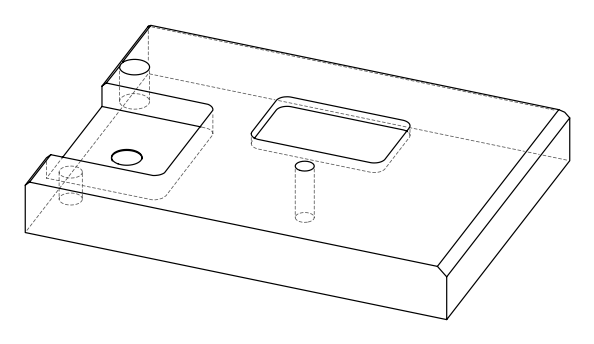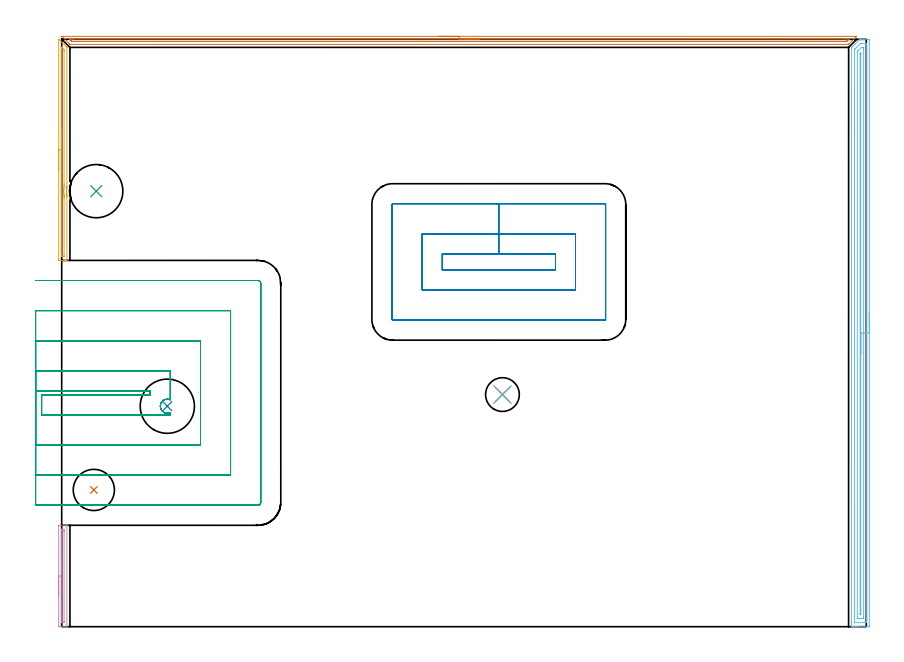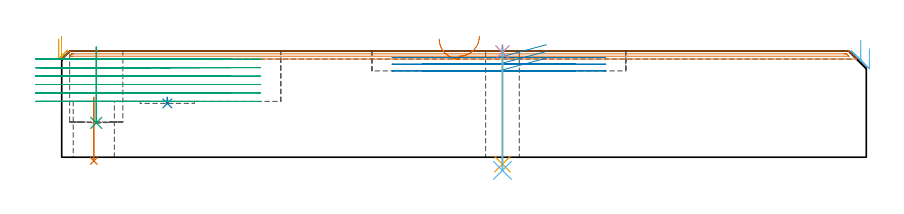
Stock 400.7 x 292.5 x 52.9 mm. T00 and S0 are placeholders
(PLAN: 12 operations, 7 tool changes, 42.5 min)
(1 INDEXABLE_INSERT_DRILL_THROUGH_HOLE_FROM_SOLID | STEP1HOLE_1 | NXT0302_012 | 0.13 min | 17436 mm3)
(2 INDEXABLE_INSERT_DRILL_BLIND_HOLE_FROM_SOLID | STEP1POCKET | UGT0302_006 | 0.02 min | 14929 mm3)
(3 INDEXABLE_INSERT_DRILL_BLIND_HOLE_FROM_SOLID_1 | STEP1POCKET_1 | NXT0302_024 | 0.15 min | 19556 mm3)
(4 AREA_MILL | FG_CHAMFER_SURFACE | UGT0205_001 | 0.97 min | 448 mm3)
(5 AREA_MILL_1 | FG_CHAMFER_SURFACE_1 | UGT0205_001 | 1.9 min | 950 mm3)
(6 AREA_MILL_2 | FG_CHAMFER_SURFACE_2 | UGT0205_001 | 9.49 min | 11326 mm3)
(7 AREA_MILL_3 | FG_CHAMFER_SURFACE_3 | UGT0205_001 | 6.43 min | 3127 mm3)
(8 MILL_RECTANGULAR_POCKET | POCKET_RECTANGULAR_STRAIGHT | UGT0201_136 | Follow Part, ap 5, ae 75% | 4.45 min | 96595 mm3)
(9 MILL_SLOT | SLOT_PARTIAL_RECTANGULAR | UGT0201_136 | Follow Part, ap 5, ae 75% | 18.47 min | 337140 mm3)
(10 SPOT_DRILL | STEP1HOLE | NXT0321_9005460120000 | 0.03 min | 0 mm3)
(11 DRILL_THROUGH_HOLE_INTO_CENTER | STEP1HOLE | NXT0301_079 | 0.24 min | 4829 mm3)
(12 DRILL_TO_ENLARGE_THROUGH_HOLE | STEP1HOLE | UGT0301_291 | 0.25 min | 6897 mm3)
(TOOL NXT0302_012 | Index. Insert Drill 20.5mm [880-D2050L25-03] | D20.5 PA176 FL62 Z2)
(TOOL UGT0302_006 | Indexable Insert Drill 27mm | D27 PA180 FL50 Z2)
(TOOL NXT0302_024 | Index. Insert Drill 26.5mm [880-D2650L32-03] | D26.5 PA176 FL80 Z2)
(TOOL UGT0205_001 | Chamfer Mill 20 x 3 x 45 deg. | D20 FL50 Z2)
(TOOL UGT0201_136 | Carbide End Mill 20.0 | D20 FL30 Z4)
(TOOL NXT0321_9005460120000 | NC Spot Drill, 142deg, 12mm, Carbide, Uncoated | D12 PA142 FL30 Z2)
(TOOL NXT0301_079 | Carbide Drill 10.8mm [860.1-1080-032A1-MM 2214] | D10.8 PA140 FL55 Z2)
(TOOL UGT0301_291 | Twist Drill 16.8 mm | D16.8 PA118 FL125 Z2)
(OP 1 INDEXABLE_INSERT_DRILL_THROUGH_HOLE_FROM_SOLID)
G17 G21 G94 G90
T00 M6
G54
G17 G0 G90 X16. Y68.1 S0 M3
G43 Z62.9 H1
G94 G81 G98 Z-1.858 F250. R29.8
G80
M5
M2
(OP 2 INDEXABLE_INSERT_DRILL_BLIND_HOLE_FROM_SOLID)
G17 G21 G94 G90
T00 M6
G54
G17 G0 G90 X52.6 Y109.8 S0 M3
G43 Z62.9 H0
G94 G81 G98 Z26.8 F250. R29.8
G80
M5
M2
(OP 3 INDEXABLE_INSERT_DRILL_BLIND_HOLE_FROM_SOLID_1)
G17 G21 G94 G90
T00 M6
G54
G17 G0 G90 X17.2 Y216.9 S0 M3
G43 Z62.9 H1
G94 G81 G98 Z17.1 F250. R54.9
G80
M5
M2
(OP 4 AREA_MILL)
G17 G21 G94 G90
T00 M6
G54
G17 G0 G90 X-1.5 Y15.25 S1061 M3
G43 Z62.9 H0
Z58.8
G94 G1 Y15.288 Z57.928 F250.
Y15.402 Z57.064
Y15.591 Z56.212
Y15.853 Z55.38
Y16.187 Z54.574
Y16.59 Z53.8
Y17.059 Z53.064
Y17.59 Z52.372
Y18.179 Z51.729
Y18.822 Z51.14
Y19.514 Z50.608
Y20.25 Z50.14
Y21.024 Z49.737
Y21.83 Z49.403
Y22.662 Z49.141
Y23.514 Z48.952
Y24.378 Z48.838
Y25.25 Z48.8
Y50.009
X-1.497 Y50.297 Z48.803
X-1.492 Y50.499 Z48.806
X-0.417 Y50.5 Z49.881
X2.292 Z52.591
X2.535 Y50.498 Z52.834
X2.596 Y50.49 Z52.892
X2.6 Y50.451 Z52.9
Y0.049
X2.596 Y0.01 Z52.892
X2.532 Y0. Z52.831
X-1.288 Z49.011
X-1.491 Y0.001 Z48.806
X-1.5 Y0.205 Z48.8
Y25.25
X-0.086 Z50.214
Y48.002
X-0.084 Y48.241 Z50.216
X-0.082 Y48.402 Z50.218
X-0.079 Y48.48 Z50.221
X-0.075 Y48.49 Z50.225
X-0.034 Y48.494 Z50.266
X0.039 Y48.497 Z50.339
X0.295 Y48.5 Z50.595
X0.55 Z50.85
X1.168 Y48.497 Z51.468
X1.175 Y48.491 Z51.475
X1.179 Y48.486 Z51.479
X1.183 Y48.241 Z51.483
X1.185 Y47.596 Z51.485
X1.186 Y47.356 Z51.486
X1.185 Y2.498 Z51.485
X1.184 Y2.259 Z51.484
X1.182 Y2.098 Z51.482
X1.179 Y2.02 Z51.479
X1.175 Y2.01 Z51.475
X1.134 Y2.006 Z51.434
X1.061 Y2.003 Z51.361
X0.805 Y2. Z51.105
X0.55 Z50.85
X-0.068 Y2.003 Z50.232
X-0.075 Y2.009 Z50.225
X-0.079 Y2.014 Z50.221
X-0.083 Y2.259 Z50.217
X-0.085 Y2.904 Z50.215
X-0.086 Y3.144 Z50.214
Y25.25
Y26.122 Z50.252
Y26.987 Z50.366
Y27.838 Z50.555
Y28.67 Z50.817
Y29.476 Z51.151
Y30.25 Z51.554
Y30.986 Z52.023
Y31.678 Z52.554
Y32.321 Z53.143
Y32.91 Z53.786
Y33.442 Z54.478
Y33.91 Z55.214
Y34.313 Z55.988
Y34.647 Z56.794
Y34.909 Z57.626
Y35.098 Z58.478
Y35.212 Z59.343
Y35.25 Z60.214
G0 Z62.9
M5
M2
(OP 5 AREA_MILL_1)
G17 G21 G94 G90
T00 M6
G54
G17 G0 G90 X-1.5 Y227.456 S1061 M3
G43 Z62.9 H0
Z58.8
G94 G1 Y227.494 Z57.928 F250.
Y227.608 Z57.064
Y227.797 Z56.212
Y228.059 Z55.38
Y228.393 Z54.574
Y228.796 Z53.8
Y229.265 Z53.064
Y229.796 Z52.372
Y230.385 Z51.729
Y231.028 Z51.14
Y231.72 Z50.609
Y232.456 Z50.14
Y233.23 Z49.737
Y234.036 Z49.403
Y234.868 Z49.141
Y235.72 Z48.952
Y236.585 Z48.838
Y237.456 Z48.8
X-1.499 Y292.509 Z48.799
X-1.496 Y292.511 Z48.802
X-1.387 Y292.476 Z48.909
X-1.315 Y292.416 Z48.983
X-1.312 Y292.413 Z48.987
X2.32 Y288.781 Z52.619
X2.525 Y288.573 Z52.821
X2.597 Y288.495 Z52.889
X2.6 Y288.334 Z52.9
X2.592 Y219.498 Z52.892
X2.591 Y218.891 Z52.885
X2.579 Y218.735 Z52.873
X2.577 Y218.712 Z52.871
X2.519 Y218.184 Z52.815
X2.499 Y217.994 Z52.794
X2.489 Y217.844 Z52.782
X2.488 Y217.819 Z52.781
X2.473 Y217.559 Z52.769
X2.468 Y217.437 Z52.761
X2.465 Y217.398 Z52.76
X2.456 Y216.953 Z52.752
X2.459 Y216.686 Z52.756
X2.46 Y216.642 Z52.758
X2.462 Y216.507 Z52.759
X2.484 Y216.062 Z52.776
X2.486 Y216.034 Z52.777
X2.499 Y215.806 Z52.793
X2.574 Y215.141 Z52.866
X2.599 Y214.948 Z52.888
Y214.892 Z52.889
Y214.509 Z52.896
X2.598 Y214.279 Z52.898
X2.6 Y182.561 Z52.9
X2.598 Y182.41 Z52.888
X2.491 Y182.404 Z52.783
X2.378 Y182.4 Z52.677
X2.051 Z52.35
X1.421 Z51.716
X-0.636 Z49.661
X-1.073 Z49.223
X-1.192 Y182.403 Z49.102
X-1.493 Y182.41 Z48.803
X-1.497 Y182.696 Z48.801
X-1.499 Y183.008
X-1.5 Y237.456 Z48.8
X-0.086 Z50.214
X-0.085 Y287.442 Z50.215
X-0.083 Y288.09 Z50.217
X-0.079 Y288.334 Z50.221
X-0.07 Y288.709 Z50.23
X0.312 Y288.334 Z50.612
X0.55 Y288.093 Z50.85
X1.179 Y287.442 Z51.479
X1.184 Y286.792 Z51.484
X1.185 Y286.549 Z51.485
X1.177 Y220.497 Z51.477
X1.176 Y219.855 Z51.476
X1.174 Y219.604 Z51.474
X1.165 Y218.974 Z51.465
X1.142 Y218.712 Z51.442
X1.093 Y218.155 Z51.393
X1.074 Y217.819 Z51.374
X1.053 Y217.303 Z51.353
X1.047 Y216.926 Z51.347
X1.055 Y216.409 Z51.355
X1.071 Y216.034 Z51.371
X1.109 Y215.461 Z51.409
X1.138 Y215.141 Z51.438
X1.167 Y214.82 Z51.467
X1.177 Y214.499 Z51.477
X1.181 Y214.249 Z51.481
X1.183 Y213.6 Z51.483
X1.184 Y213.356 Z51.484
X1.185 Y184.793 Z51.485
X1.183 Y184.467 Z51.483
X1.181 Y184.428 Z51.481
X1.18 Y184.415 Z51.48
X1.162 Y184.41 Z51.462
X1.061 Y184.404 Z51.361
X0.933 Y184.401 Z51.233
X0.55 Z50.85
X0.06 Y184.402 Z50.36
X-0.052 Y184.407 Z50.248
X-0.073 Y184.409 Z50.227
X-0.079 Y184.446 Z50.221
X-0.082 Y184.548 Z50.218
X-0.084 Y184.793 Z50.216
X-0.086 Y185.444 Z50.214
Y185.685
Y237.456
Y238.328 Z50.252
Y239.193 Z50.366
Y240.044 Z50.555
Y240.876 Z50.817
Y241.682 Z51.151
Y242.456 Z51.554
Y243.192 Z52.023
Y243.884 Z52.554
Y244.527 Z53.143
Y245.117 Z53.786
Y245.648 Z54.479
Y246.116 Z55.214
Y246.519 Z55.988
Y246.853 Z56.794
Y247.115 Z57.626
Y247.304 Z58.478
Y247.418 Z59.343
Y247.456 Z60.214
G0 Z62.9
M5
M2
(OP 6 AREA_MILL_2)
G17 G21 G94 G90
T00 M6
G54
G17 G0 G90 X402.2 Y156.25 S1061 M3
G43 Z62.9 H0
Z54.1
G94 G1 Y156.212 Z53.228 F250.
Y156.098 Z52.364
Y155.909 Z51.512
Y155.647 Z50.68
Y155.313 Z49.874
Y154.91 Z49.1
Y154.442 Z48.364
Y153.91 Z47.672
Y153.321 Z47.029
Y152.678 Z46.44
Y151.986 Z45.908
Y151.25 Z45.44
Y150.476 Z45.037
Y149.67 Z44.703
Y148.838 Z44.441
Y147.986 Z44.252
Y147.122 Z44.138
Y146.25 Z44.1
X402.199 Y0.619 Z44.101
X402.196 Y0.179 Z44.102
X402.192 Y0.01 Z44.106
X401.762 Y0. Z44.535
X396.479 Z49.815
X395.939 Z50.358
X395.599 Z50.697
X395.058 Z51.238
X394.718 Z51.577
X394.038 Z52.261
X393.738 Z52.561
X393.399 Z52.891
Y0.003 Z52.892
X393.4 Y0.173 Z52.9
Y288.307
X393.403 Y288.495 Z52.889
X393.569 Y288.669 Z52.731
X397.227 Y292.327 Z49.071
X397.36 Y292.457 Z48.939
X397.397 Y292.49 Z48.901
X398.04 Y292.5 Z48.259
X399.461 Z46.836
X401.492 Z44.804
X401.762 Y292.497 Z44.533
X402.191 Y292.49 Z44.105
X402.195 Y292.32 Z44.102
X402.199 Y291.881 Z44.101
X402.2 Y146.25 Z44.1
X400.786 Z45.514
X400.785 Y2.504 Z45.515
X400.784 Y2.406 Z45.516
X400.779 Y2.018 Z45.521
X400.396 Y2.005 Z45.904
X400.001 Y2.002 Z46.299
X399.521 Y2. Z46.779
X394.907 Y2.001 Z51.393
X394.875 Y2.002 Z51.425
X394.842 Y2.006 Z51.458
X394.821 Y2.01 Z51.479
X394.82 Y2.036 Z51.48
X394.815 Y2.308 Z51.485
X394.814 Y286.52 Z51.486
X394.817 Y287.314 Z51.483
X394.819 Y287.414 Z51.481
X394.821 Y287.458 Z51.479
X394.86 Y287.502 Z51.44
X394.933 Y287.58 Z51.367
X395.045 Y287.694 Z51.255
X395.184 Y287.834 Z51.116
X397.444 Y290.094 Z48.856
X397.851 Y290.489 Z48.449
X398.24 Y290.494 Z48.06
X398.721 Y290.499 Z47.579
X400.693 Z45.607
X400.725 Y290.498 Z45.575
X400.758 Y290.494 Z45.542
X400.779 Y290.49 Z45.521
X400.78 Y290.464 Z45.52
X400.785 Y290.192 Z45.515
X400.786 Y146.25 Z45.514
X399.372 Z46.928
X399.371 Y4.832 Z46.929
X399.369 Y4.193 Z46.931
X399.367 Y4.066 Z46.933
X399.365 Y4.012 Z46.935
X399.306 Y4.005 Z46.994
X399.121 Y4.003 Z47.179
X398.43 Y4. Z47.87
X397.55 Z48.75
X396.669 Z49.631
X396.479 Y4.003 Z49.821
X396.289 Y4.008 Z50.011
X396.24 Y4.01 Z50.06
X396.235 Y4.042 Z50.065
X396.232 Y4.108 Z50.068
X396.23 Y4.193 Z50.07
X396.229 Y4.447 Z50.071
X396.228 Y5.086 Z50.072
X396.229 Y285.88 Z50.071
X396.233 Y286.2 Z50.067
X396.236 Y286.359 Z50.064
X396.245 Y286.434 Z50.055
X396.322 Y286.52 Z49.978
X396.4 Y286.6 Z49.9
X396.479 Y286.68 Z49.821
X398.174 Y288.374 Z48.126
X398.24 Y288.436 Z48.06
X398.287 Y288.476 Z48.013
X398.328 Y288.49 Z47.972
X398.413 Y288.494 Z47.887
X398.585 Y288.498 Z47.715
X398.931 Y288.5 Z47.369
X399.121 Y288.497 Z47.179
X399.311 Y288.492 Z46.989
X399.36 Y288.49 Z46.94
X399.365 Y288.458 Z46.935
X399.368 Y288.392 Z46.932
X399.37 Y288.307 Z46.93
X399.371 Y288.053 Z46.929
X399.372 Y287.414 Z46.928
Y146.25
X397.957 Z48.343
Y6.554
X397.956 Y6.268 Z48.344
X397.953 Y6.108 Z48.347
X397.95 Y6.011 Z48.35
X397.905 Y6.008 Z48.395
X397.8 Y6.005 Z48.5
X397.695 Y6.008 Z48.605
X397.65 Y6.011 Z48.65
X397.647 Y6.108 Z48.653
X397.645 Y6.267 Z48.655
X397.643 Y6.586 Z48.657
Y6.873
Y284.733
X397.644 Y285.052 Z48.656
X397.647 Y285.335 Z48.653
X397.65 Y285.379 Z48.65
X397.665 Y285.405 Z48.635
X397.718 Y285.462 Z48.582
X397.876 Y285.627 Z48.424
X397.901 Y285.651 Z48.399
X397.908 Y285.658 Z48.392
X397.946 Y285.687 Z48.354
X397.95 Y285.627 Z48.35
X397.953 Y285.513 Z48.347
X397.957 Y285.021 Z48.343
Y146.25
Y145.378 Z48.381
Y144.514 Z48.495
Y143.662 Z48.683
Y142.83 Z48.946
Y142.024 Z49.28
Y141.25 Z49.682
Y140.514 Z50.151
Y139.822 Z50.682
Y139.179 Z51.272
Y138.59 Z51.915
Y138.058 Z52.607
Y137.59 Z53.343
Y137.187 Z54.116
Y136.853 Z54.922
Y136.591 Z55.754
Y136.402 Z56.606
Y136.288 Z57.471
Y136.25 Z58.343
G0 Z62.9
M5
M2
(OP 7 AREA_MILL_3)
G17 G21 G94 G90
T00 M6
G54
G17 G0 G90 X188. Y294. S1061 M3
G43 Z62.9 H0
Z58.9
G94 G1 X188.038 Z58.028 F250.
X188.152 Z57.164
X188.341 Z56.312
X188.603 Z55.48
X188.937 Z54.674
X189.34 Z53.9
X189.808 Z53.164
X190.34 Z52.472
X190.929 Z51.829
X191.572 Z51.24
X192.264 Z50.709
X193. Z50.24
X193.774 Z49.837
X194.58 Z49.503
X195.412 Z49.241
X196.263 Z49.052
X197.128 Z48.938
X198. Z48.9
X395.737 Y293.999 Z48.899
X395.805
X395.851 Y293.997 Z48.897
X395.869 Y293.994 Z48.899
X395.882 Y293.991 Z48.901
X395.841 Y293.938 Z48.956
X395.772 Y293.87 Z49.027
X395.737 Y293.836 Z49.062
X392.164 Y290.264 Z52.636
X391.964 Y290.066 Z52.831
X391.895 Y290.003 Z52.889
X391.72 Y290. Z52.9
X4.28
X4.105 Y290.003 Z52.889
X4.036 Y290.065 Z52.831
X3.84 Y290.26 Z52.64
X0.228 Y293.87 Z49.027
X0.159 Y293.937 Z48.956
X0.117 Y293.991 Z48.901
X0.13 Y293.994 Z48.899
X0.149 Y293.997 Z48.897
X0.195 Y293.999 Z48.899
X0.263
X198. Y294. Z48.9
Y292.586 Z50.314
X391.72 Y292.585 Z50.315
X392.013 Y292.583 Z50.317
X392.018 Y292.58 Z50.32
X392.019 Y292.577 Z50.323
X391.826 Y292.377 Z50.523
X391.72 Y292.269 Z50.631
X391.143 Y291.693 Z51.207
X391.039 Y291.588 Z51.312
X390.953 Y291.505 Z51.395
X390.894 Y291.45 Z51.45
X390.86 Y291.421 Z51.479
X390.827 Y291.42 Z51.48
X390.535 Y291.416 Z51.484
X389.934 Y291.414 Z51.486
X389.644
X6.066
X5.774 Y291.415 Z51.485
X5.173 Y291.421 Z51.479
X5.138 Y291.424 Z51.476
X5.098 Y291.459 Z51.441
X5.015 Y291.537 Z51.363
X4.857 Y291.693 Z51.207
X4.55 Y292. Z50.9
X4.28 Y292.272 Z50.628
X3.987 Y292.575 Z50.325
X4.28 Y292.581 Z50.319
X4.572 Y292.584 Z50.316
X5.173 Y292.586 Z50.314
X5.463
X198.
X198.872 Z50.352
X199.736 Z50.466
X200.588 Z50.655
X201.42 Z50.917
X202.226 Z51.251
X203. Z51.654
X203.736 Z52.123
X204.428 Z52.654
X205.071 Z53.243
X205.66 Z53.886
X206.191 Z54.579
X206.66 Z55.314
X207.063 Z56.088
X207.397 Z56.894
X207.659 Z57.726
X207.848 Z58.578
X207.962 Z59.443
X208. Z60.314
G0 Z62.9
M5
M2
(OP 8 MILL_RECTANGULAR_POCKET)
G17 G21 G94 G90
T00 M6
G54
G17 G0 G90 X241.355 Y185.6 S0 M3
G43 Z63.015 H0
Z56.015
G94 G1 X217.7 Z49.677 F250.
X189.5 F500.
Y177.7
X245.9
Y185.6
X217.7
Y195.6
X179.5
Y167.7
X255.9
Y195.6
X217.7
Y210.6
X164.8
G3 X164.5 Y210.3 R0.3
G1 Y153.
G3 X164.8 Y152.7 R0.3
G1 X270.6
G3 X270.9 Y153. R0.3
G1 Y210.3
G3 X270.6 Y210.6 R0.3
G1 X217.7
X216.7
G0 X241.355 Y185.6 Z52.677
G1 X217.7 Z46.338 F250.
X189.5 F500.
Y177.7
X245.9
Y185.6
X217.7
Y195.6
X179.5
Y167.7
X255.9
Y195.6
X217.7
Y210.6
X164.8
G3 X164.5 Y210.3 R0.3
G1 Y153.
G3 X164.8 Y152.7 R0.3
G1 X270.6
G3 X270.9 Y153. R0.3
G1 Y210.3
G3 X270.6 Y210.6 R0.3
G1 X217.7
X216.7
G0 X241.355 Y185.6 Z49.338
G1 X217.7 Z43. F250.
X189.5 F500.
Y177.7
X245.9
Y185.6
X217.7
Y195.6
X179.5
Y167.7
X255.9
Y195.6
X217.7
Y210.6
X164.8
G3 X164.5 Y210.3 R0.3
G1 Y153.
G3 X164.8 Y152.7 R0.3
G1 X270.6
G3 X270.9 Y153. R0.3
G1 Y210.3
G3 X270.6 Y210.6 R0.3
G1 X217.7
X216.7
G0 Z63.015
M5
M2
(OP 9 MILL_SLOT)
G17 G21 G94 G90
T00 M6
G54
G17 G0 G90 X-13. Y117.4 S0 M3
G43 Z63.015 H0
Z48.812
G94 G1 X-10. F250.
X44.1 F500.
Y115.5
X-10.
Y105.5
X54.1
Y106.646
G2 X51.459 Y106.494 R3.524
X50.147 Y112.287 R3.503
X53.877 Y113.054 R3.507
X54.1 Y112.955 R3.572
G1 Y127.4
X-10.
X-13. F250.
Y90.5
X-10.
X69.1 F500.
Y142.4
X-10.
X-13. F250.
Y75.5
X-10.
X84.1 F500.
Y157.4
X-10.
X-13. F250.
Y60.5
X-10.
X97.7 F500.
G3 X99.1 Y61.9 R1.4
G1 Y171.
G3 X97.7 Y172.4 R1.4
G1 X-10.
X-13. F250.
G0 Y117.4 Z44.61
G1 X-10.
X44.1 F500.
Y115.5
X-10.
Y105.5
X54.1
Y106.646
G2 X51.459 Y106.494 R3.524
X50.147 Y112.287 R3.503
X53.877 Y113.054 R3.507
X54.1 Y112.955 R3.572
G1 Y117.4
Y127.4
X-10.
X-13. F250.
Y90.5
X-10.
X69.1 F500.
Y142.4
X-10.
X-13. F250.
Y75.5
X-10.
X84.1 F500.
Y157.4
X-10.
X-13. F250.
Y60.5
X-10.
X97.7 F500.
G3 X99.1 Y61.9 R1.4
G1 Y171.
G3 X97.7 Y172.4 R1.4
G1 X-10.
X-13. F250.
G0 Y117.4 Z40.407
G1 X-10.
X44.1 F500.
Y115.5
X-10.
Y105.5
X54.1
Y106.646
G2 X51.459 Y106.494 R3.524
X49.367 Y108.489 R3.509
X49.986 Y112.116 R3.503
X52.054 Y113.249 R3.57
X53.301 Y113.223 R3.507
X54.1 Y112.955 R3.505
G1 Y127.4
X-10.
X-13. F250.
Y90.5
X-10.
X69.1 F500.
Y142.4
X-10.
X-13. F250.
Y75.5
X-10.
X84.1 F500.
Y157.4
X-10.
X-13. F250.
Y60.5
X-10.
X97.7 F500.
G3 X99.1 Y61.9 R1.4
G1 Y171.
G3 X97.7 Y172.4 R1.4
G1 X-10.
X-13. F250.
G0 Y117.4 Z36.205
G1 X-10.
X44.1 F500.
Y115.5
X-10.
Y105.5
X54.1
Y106.648
G2 X51.825 Y106.392 R3.56
X51.465 Y106.492 R3.524
X50.234 Y107.232 R3.587
X49.422 Y111.25 R3.509
X49.94 Y112.064 R3.491
X52.32 Y113.283 R3.57
X52.848 Y113.286 R3.494
X54.1 Y112.955 R3.505
G1 Y127.4
X-10.
X-13. F250.
Y90.5
X-10.
X69.1 F500.
Y142.4
X-10.
X-13. F250.
Y75.5
X-10.
X84.1 F500.
Y157.4
X-10.
X-13. F250.
Y60.5
X-10.
X97.7 F500.
G3 X99.1 Y61.9 R1.4
G1 Y171.
G3 X97.7 Y172.4 R1.4
G1 X-10.
X-13. F250.
G0 Y117.4 Z32.002
G1 X-10.
X44.1 F500.
Y115.5
X-10.
Y105.5
X54.1
Y106.648
G2 X51.552 Y106.463 R3.56
X51.008 Y106.691 R3.587
X49.182 Y109.076 R3.543
X49.135 Y110.243 R3.491
X50.381 Y112.497 R3.527
X53.877 Y113.054 R3.494
X54.1 Y112.955 R3.572
G1 Y127.4
X-10.
X-13. F250.
Y90.5
X-10.
X69.1 F500.
Y142.4
X-10.
X-13. F250.
Y75.5
X-10.
X84.1 F500.
Y157.4
X-10.
X-13. F250.
Y60.5
X-10.
X97.7 F500.
G3 X99.1 Y61.9 R1.4
G1 Y171.
G3 X97.7 Y172.4 R1.4
G1 X-10.
X-13. F250.
G0 Y117.4 Z27.8
G1 X-10.
X44.1 F500.
Y115.5
X-10.
Y105.5
X54.1
Y106.648
G2 X51.825 Y106.392 R3.56
G1 X51.552 Y106.463
G2 X49.113 Y109.543 R3.543
X50.381 Y112.497 R3.527
X53.877 Y113.054 R3.495
X54.1 Y112.955 R3.572
G1 Y127.4
X-10.
X-13. F250.
Y90.5
X-10.
X69.1 F500.
Y142.4
X-10.
X-13. F250.
Y75.5
X-10.
X84.1 F500.
Y157.4
X-10.
X-13. F250.
Y60.5
X-10.
X97.7 F500.
G3 X99.1 Y61.9 R1.4
G1 Y171.
G3 X97.7 Y172.4 R1.4
G1 X-10.
X-13. F250.
G0 Z63.015
M5
M2
(OP 10 SPOT_DRILL)
G17 G21 G94 G90
T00 M6
G54
G17 G0 G90 X219.5 Y115.6 S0 M3
G43 Z62.9 H0
G94 G81 G98 Z52.177 F250. R55.9
G80
M5
M2
(OP 11 DRILL_THROUGH_HOLE_INTO_CENTER)
G17 G21 G94 G90
T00 M6
G54
G17 G0 G90 X219.5 Y115.6 S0 M3
G43 Z62.9 H1
G94 G73 G98 Z-3.465 F250. Q9.394 R54.9
G80
M5
M2
(OP 12 DRILL_TO_ENLARGE_THROUGH_HOLE)
G17 G21 G94 G90
T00 M6
G54
G17 G0 G90 X219.5 Y115.6 S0 M3
G43 Z62.9 H0
G94 G73 G98 Z-6.547 F250. Q14.862 R54.9
G80
M5
M2
